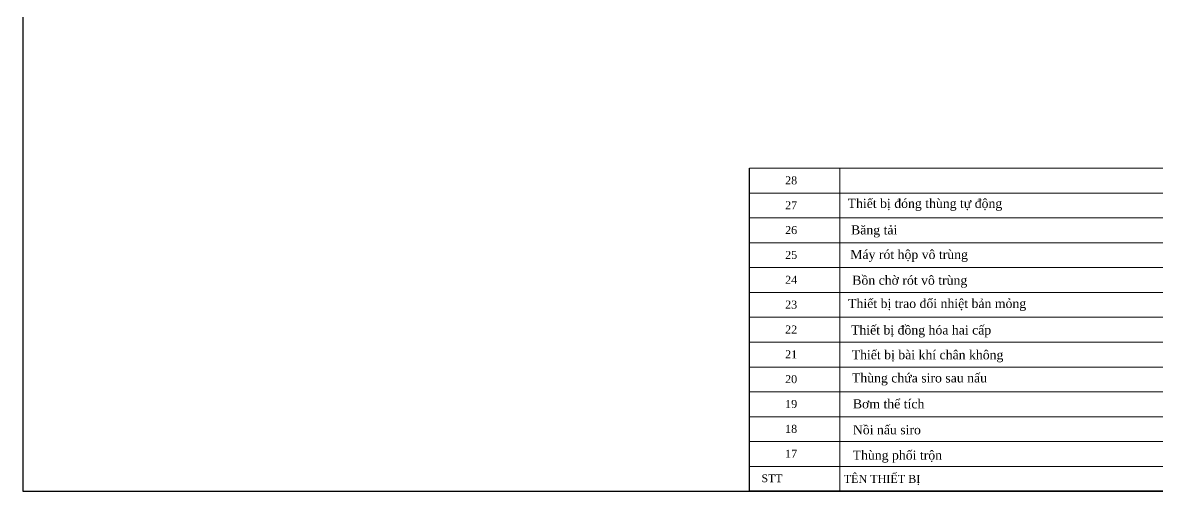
# Model space of a CAD drawing. Header units: millimetres. Extents: x -76212 to 9435109730, y -5959132081 to 60147.
# Drawn here: x -76212 to 25728, y -123180 to -81082 of the extents above; entities that cross this region are included whole.
import ezdxf

# ---------------------------------------------------------------- set-up
doc = ezdxf.new("R2010")
doc.units = ezdxf.units.MM
for name, color, linetype, lineweight in [('bao', 7, 'Continuous', 30), ('netmanh', 8, 'Continuous', 0), ('van ban', 112, 'Continuous', 20)]:
    doc.layers.add(name, color=color, linetype=linetype, lineweight=lineweight)
doc.styles.add('NGA', font='arial.ttf', dxfattribs={"height": 2})

# ---------------------------------------------------------------- blocks, each defined once
blk = doc.blocks.new('v b')
blk.add_lwpolyline([(71401, -182775), (71401, -140775), (12001, -140775), (12001, -182775)], close=True)

msp = doc.modelspace()

# ---------------------------------------------------------------- linework, layer by layer
at = {"layer": 'bao', "color": 7, "linetype": 'Continuous', "lineweight": 20}
for p, q in [((-10901.3, -123180.5), (-10901.3, -94153.1)), ((-10900.1, -94153.1), (39339.5, -94153.1)), ((-2786.4, -120926.7), (-2786.4, -94153.1)), ((-10900.1, -96386), (39339.5, -96386)), ((-10900.1, -98618.9), (39339.5, -98618.9)), ((-10900.1, -100851.7), (39339.5, -100851.7)), ((-10900.1, -103084.6), (39339.5, -103084.6)), ((-10900.1, -105317.5), (39339.5, -105317.5)), ((-10900.1, -107550.3), (39339.5, -107550.3)), ((-10900.1, -109783.2), (39339.5, -109783.2)), ((-10900.1, -112016.1), (39339.5, -112016.1)), ((-10900.1, -114249), (39339.5, -114249)), ((-10900.1, -116481.8), (39339.5, -116481.8)), ((-10900.1, -116481.8), (39339.5, -116481.8)), ((-10900.1, -118714.7), (39339.5, -118714.7)), ((-10900.1, -120947.6), (39339.5, -120947.6)), ((-2786.4, -123159.6), (-2786.4, -120926.7))]:
    msp.add_line(p, q, dxfattribs=at)
at = {"layer": 'netmanh', "color": 7, "lineweight": 30}
for p, q in [((-10900.1, -123180.5), (-10900.1, -94153.1)), ((39339.5, -123180.5), (-10900.1, -123180.5))]:
    msp.add_line(p, q, dxfattribs=at)

# ---------------------------------------------------------------- block references
at = {"xscale": 2.791091901776999, "yscale": 2.791091901776999, "zscale": 2.791091901776999}
msp.add_blockref('v b', (-109707.1, 386960.9), dxfattribs=at)

# ---------------------------------------------------------------- texts
at = {"layer": 'van ban', "color": 7, "linetype": 'Continuous', "lineweight": 20, "style": 'NGA'}
for s, insert, char_height, attachment_point in [('{\\fTimes New Roman|b0|i0|c0|p18;28}', (-7170.7, -95253.2), 719.087, 5), ('{\\fTimes New Roman|b0|i0|c0|p18;Thiết bị đóng thùng tự động}', (4850.9, -97449.7), 818.417, 5), ('{\\fTimes New Roman|b0|i0|c0|p18;27}', (-7170.7, -97485.2), 719.087, 5), ('{\\fTimes New Roman|b0|i0|c0|p18;26}', (-7170.7, -99717.3), 719.087, 5), ('{\\fTimes New Roman|b0|i0|c0|p18;Băng tải}', (291.9, -99832.4), 818.417, 5), ('{\\fTimes New Roman|b0|i0|c0|p18;25}', (-7170.7, -101949.3), 719.087, 5), ('{\\fTimes New Roman|b0|i0|c0|p18;Máy rót hộp vô trùng}', (-1860.7, -102581.1), 818.417, 7), ('{\\fTimes New Roman|b0|i0|c0|p18;24}', (-7170.7, -104181.4), 719.087, 5), ('{\\fTimes New Roman|b0|i0|c0|p18;Bồn chờ rót vô trùng}', (-1678.8, -104896.6), 818.417, 7), ('{\\fTimes New Roman|b0|i0|c0|p18;Thiết bị trao đổi nhiệt bản mỏng}', (5947.6, -106438.6), 818.417, 5), ('{\\fTimes New Roman|b0|i0|c0|p18;23}', (-7170.7, -106413.4), 719.087, 5), ('{\\fTimes New Roman|b0|i0|c0|p18;22}', (-7170.7, -108645.5), 719.087, 5), ('{\\fTimes New Roman|b0|i0|c0|p18;Thiết bị đồng hóa hai cấp}', (-1793, -109364.9), 818.417, 7), ('{\\fTimes New Roman|b0|i0|c0|p18;21 }', (-7170.7, -110877.5), 719.087, 5), ('{\\fTimes New Roman|b0|i0|c0|p18;Thiết bị bài khí chân không}', (-1729.6, -111592.3), 818.417, 7), ('{\\fTimes New Roman|b0|i0|c0|p18;20}', (-7170.7, -113109.6), 719.087, 5), ('{\\fTimes New Roman|b0|i0|c0|p18;Thùng chứa siro sau nấu}', (-1709.6, -113672.8), 818.417, 7), ('{\\fTimes New Roman|b0|i0|c0|p18;19}', (-7170.7, -115341.6), 719.087, 5), ('{\\fTimes New Roman|b0|i0|c0|p18;Bơm thể tích}', (-1623.1, -115743.6), 818.417, 7), ('{\\fTimes New Roman|b0|i0|c0|p18;18}', (-7170.7, -117573.6), 719.087, 5), ('{\\fTimes New Roman|b0|i0|c0|p18;Nồi nấu siro}', (-1623.1, -118073.3), 818.417, 7), ('{\\fTimes New Roman|b0|i0|c0|p18;17}', (-7170.7, -119805.7), 719.087, 5), ('{\\fTimes New Roman|b0|i0|c0|p18;Thùng phối trộn}', (-1644.1, -120609.7), 818.417, 7), ('{\\fTimes New Roman|b0|i0|c0|p18;\\H0.97x;STT}', (-8892.8, -122017.3), 719.354, 5), ('{\\fTimes New Roman|b0|i0|c0|p18;TÊN THIẾT BỊ}', (993.7, -122157.7), 719.354, 5)]:
    msp.add_mtext(s, dxfattribs=dict(at, insert=insert, char_height=char_height, attachment_point=attachment_point))

doc.saveas('drawing.dxf')
